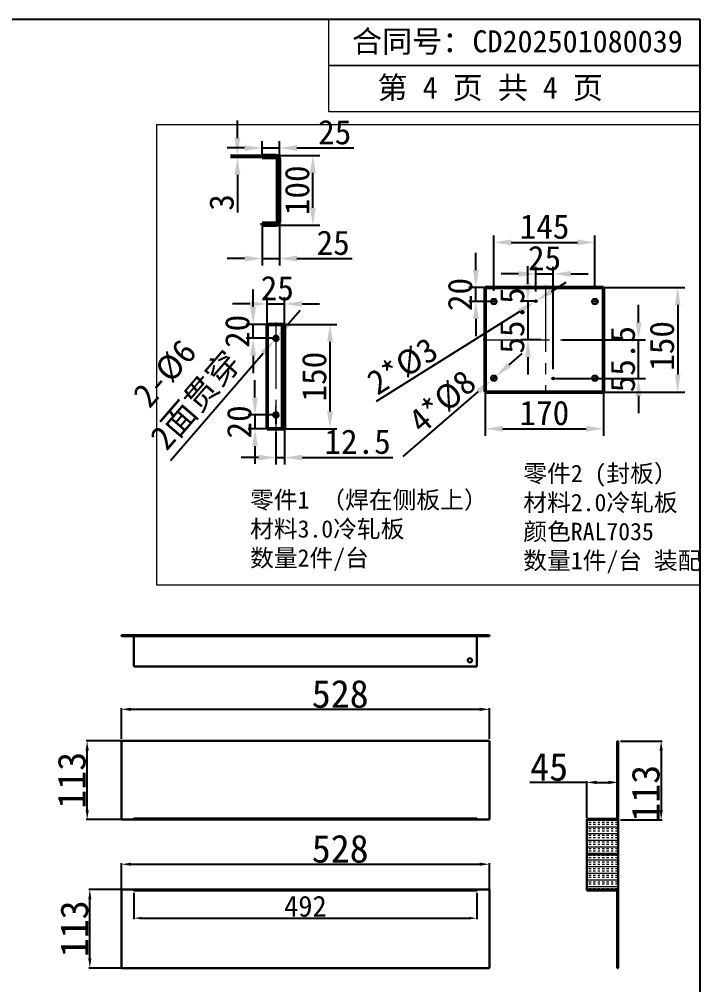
# Model space of a CAD drawing. Header units: millimetres. Extents: x 6893 to 19543, y -3475 to 6590.
# Drawn here: x 17171 to 18149, y -596 to 789 of the extents above; entities that cross this region are included whole.
import ezdxf

# ---------------------------------------------------------------- set-up
doc = ezdxf.new("R2010")
doc.units = ezdxf.units.MM
for name, pattern in [('ACAD_ISO04W100', [30, 24, -3, 0, -3]), ('AM_ISO08W050', [18, 12, -1.5, 3, -1.5]), ('AM_ISO08W050x2', [9, 6, -0.75, 1.5, -0.75]), ('Amconstr', [9999, 9999, 0]), ('CENTER2', [28.575, 19.05, -3.175, 3.175, -3.175]), ('SLD-实线', [0]), ('SLD-虚线', [1.905, 1.27, -0.635])]:
    doc.linetypes.add(name, pattern=pattern)
for name, color, linetype, lineweight in [('AM_0', 7, 'Continuous', 50), ('AM_5', 3, 'Continuous', 25), ('AM_7', 4, 'AM_ISO08W050', 25), ('中心线', 1, 'CENTER2', 15), ('尺寸线', 3, 'Continuous', 15), ('注释层', 3, 'Continuous', 0), ('电缆线', 3, 'Amconstr', 30), ('轮廓层', 7, 'Continuous', 30)]:
    doc.layers.add(name, color=color, linetype=linetype, lineweight=lineweight)
doc.layers.add('shixian', color=7, linetype='Continuous')
doc.layers.add('xuxian1', color=6, linetype='ACAD_ISO04W100')
doc.styles.get("Standard").update_dxf_attribs({"font": ''})
doc.styles.get('Standard').set_extended_font_data('SimSun')
doc.dimstyles.new('30#', dxfattribs={"dimtxt": 30, "dimasz": 11, "dimexe": 1.5, "dimexo": 3, "dimgap": 2, "dimtad": 1, "dimzin": 12, "dimdsep": 46, "dimtxsty": 'Standard', "dimcen": 20, "dimclrd": 3, "dimclre": 3, "dimclrt": 7, "dimadec": 0, "dimazin": 3, "dimtfac": 1, "dimtmove": 0, "dimatfit": 3, "dimfxl": 1, "dimarcsym": 0})
doc.dimstyles.new('40#', dxfattribs={"dimtxt": 40, "dimasz": 14, "dimexe": 1.5, "dimexo": 3, "dimgap": 2, "dimtad": 1, "dimzin": 12, "dimdsep": 46, "dimtxsty": 'Standard', "dimcen": 20, "dimclrd": 3, "dimclre": 3, "dimclrt": 7, "dimadec": 0, "dimazin": 3, "dimtfac": 1, "dimtmove": 0, "dimatfit": 3, "dimfxl": 1, "dimarcsym": 0})
doc.dimstyles.new('AM_ISO$0', dxfattribs={"dimtxt": 3.5, "dimasz": 2.5, "dimexe": 1, "dimexo": 0.1, "dimgap": 0.5, "dimtad": 1, "dimdsep": 46, "dimtxsty": 'Standard', "dimcen": 0, "dimclrd": 256, "dimclre": 256, "dimclrt": 7, "dimadec": 0, "dimazin": 2, "dimtp": 0.1, "dimtm": 0.1, "dimtfac": 0.71, "dimtmove": 0, "dimatfit": 3, "dimfxl": 1, "dimlwd": -1, "dimlwe": -1, "dimarcsym": 1})
doc.dimstyles.new('AM_ISO$3', dxfattribs={"dimtxt": 3.5, "dimasz": 2.5, "dimexe": 1, "dimexo": 1, "dimgap": 0.5, "dimtad": 1, "dimtoh": 1, "dimdsep": 46, "dimtxsty": 'Standard', "dimcen": 0, "dimclrd": 256, "dimclre": 256, "dimadec": 0, "dimazin": 2, "dimtp": 0.1, "dimtm": 0.1, "dimtfac": 0.71, "dimtofl": 0, "dimtmove": 0, "dimatfit": 0, "dimfxl": 1, "dimlwd": -1, "dimlwe": -1, "dimarcsym": 0})
pattern_1 = [(180, (30602.759, -636.3505), (0, 9.525), []), (180, (30602.759, -633.1755), (0, 9.525), [3.175, -3.175]), (180, (30602.759, -630.0005), (0, 9.525), [3.175, -3.175])]

# ---------------------------------------------------------------- blocks, each defined once
blk = doc.blocks.new('图框1')
at = {"layer": 'xuxian1', "linetype": 'ByBlock'}
for p, q in [((49.58, 247.16), (333.58, 247.16)), ((49.58, 247.16), (333.58, 247.16)), ((49.58, 247.16), (333.58, 247.16)), ((49.58, 247.16), (333.58, 247.16)), ((333.58, 247.16), (333.58, 52.16))]:
    blk.add_line(p, q, dxfattribs=at)
blk = doc.blocks.new('*D291')
at = {"layer": 'Defpoints', "color": 0, "transparency": 16777216}
for p in [(17317.7, -201.1), (17317.7, -246.4), (17845.7, -246.4)]:
    blk.add_point(p, dxfattribs=at)
at = {"layer": '轮廓层', "color": 3, "lineweight": -2, "transparency": 16777216}
for p, q in [((17317.7, -243.4), (17317.7, -199.6)), ((17831.7, -201.1), (17331.7, -201.1)), ((17845.7, -243.4), (17845.7, -199.6))]:
    blk.add_line(p, q, dxfattribs=at)
at = {"layer": '轮廓层', "color": 3, "transparency": 16777216}
for points in [[(17331.7, -198.7), (17331.7, -203.4), (17317.7, -201.1)], [(17831.7, -203.4), (17831.7, -198.7), (17845.7, -201.1)]]:
    blk.add_solid(points, dxfattribs=at)
at = {"layer": '轮廓层', "color": 7, "transparency": 16777216, "insert": (17631.7, -179.1), "char_height": 40, "attachment_point": 5}
blk.add_mtext('528', dxfattribs=at)
blk = doc.blocks.new('*D292')
at = {"layer": 'Defpoints', "color": 0, "transparency": 16777216}
for p in [(18031, -246.6), (18031, -359.6), (18092.2, -359.6)]:
    blk.add_point(p, dxfattribs=at)
at = {"layer": '轮廓层', "color": 3, "lineweight": -2, "transparency": 16777216}
for p, q in [((18034, -246.6), (18093.7, -246.6)), ((18092.2, -260.6), (18092.2, -345.6)), ((18034, -359.6), (18093.7, -359.6))]:
    blk.add_line(p, q, dxfattribs=at)
at = {"layer": '轮廓层', "color": 3, "transparency": 16777216}
for points in [[(18094.6, -260.6), (18089.9, -260.6), (18092.2, -246.6)], [(18089.9, -345.6), (18094.6, -345.6), (18092.2, -359.6)]]:
    blk.add_solid(points, dxfattribs=at)
at = {"layer": '轮廓层', "color": 7, "transparency": 16777216, "insert": (18070.2, -321.6), "char_height": 40, "attachment_point": 5, "rotation": 90}
blk.add_mtext('113', dxfattribs=at)
blk = doc.blocks.new('*D293')
at = {"layer": 'Defpoints', "color": 0, "transparency": 16777216}
for p in [(18030.5, -305.9), (17985.5, -359.6), (18030.5, -359.6)]:
    blk.add_point(p, dxfattribs=at)
at = {"layer": '轮廓层', "color": 3, "lineweight": -2, "transparency": 16777216}
for p, q in [((17985.5, -356.6), (17985.5, -304.4)), ((18030.5, -356.6), (18030.5, -304.4)), ((17985.5, -305.9), (17903.6, -305.9)), ((17999.5, -305.9), (18016.5, -305.9))]:
    blk.add_line(p, q, dxfattribs=at)
at = {"layer": '轮廓层', "color": 3, "transparency": 16777216}
for points in [[(17999.5, -303.6), (17999.5, -308.3), (17985.5, -305.9)], [(18016.5, -308.3), (18016.5, -303.6), (18030.5, -305.9)]]:
    blk.add_solid(points, dxfattribs=at)
at = {"layer": '轮廓层', "color": 7, "transparency": 16777216, "insert": (17931.5, -283.9), "char_height": 40, "attachment_point": 5}
blk.add_mtext('45', dxfattribs=at)
blk = doc.blocks.new('*D294')
at = {"layer": 'Defpoints', "color": 0, "transparency": 16777216}
for p in [(17272.4, -459.6), (17326.7, -459.6), (17326.7, -572.6)]:
    blk.add_point(p, dxfattribs=at)
at = {"layer": '轮廓层', "color": 3, "lineweight": -2, "transparency": 16777216}
for p, q in [((17323.7, -459.6), (17270.9, -459.6)), ((17272.4, -558.6), (17272.4, -473.6)), ((17323.7, -572.6), (17270.9, -572.6))]:
    blk.add_line(p, q, dxfattribs=at)
at = {"layer": '轮廓层', "color": 3, "transparency": 16777216}
for points in [[(17274.7, -473.6), (17270.1, -473.6), (17272.4, -459.6)], [(17270.1, -558.6), (17274.7, -558.6), (17272.4, -572.6)]]:
    blk.add_solid(points, dxfattribs=at)
at = {"layer": '轮廓层', "color": 7, "transparency": 16777216, "insert": (17250.4, -516.1), "char_height": 40, "attachment_point": 5, "rotation": 90}
blk.add_mtext('113', dxfattribs=at)
blk = doc.blocks.new('*D295')
at = {"layer": 'Defpoints', "color": 0, "transparency": 16777216}
for p in [(17268.6, -246.4), (17326.7, -246.4), (17335.7, -359.4)]:
    blk.add_point(p, dxfattribs=at)
at = {"layer": '轮廓层', "color": 3, "lineweight": -2, "transparency": 16777216}
for p, q in [((17323.7, -246.4), (17267.1, -246.4)), ((17268.6, -345.4), (17268.6, -260.4)), ((17332.7, -359.4), (17267.1, -359.4))]:
    blk.add_line(p, q, dxfattribs=at)
at = {"layer": '轮廓层', "color": 3, "transparency": 16777216}
for points in [[(17270.9, -260.4), (17266.3, -260.4), (17268.6, -246.4)], [(17266.3, -345.4), (17270.9, -345.4), (17268.6, -359.4)]]:
    blk.add_solid(points, dxfattribs=at)
at = {"layer": '轮廓层', "color": 7, "transparency": 16777216, "insert": (17246.6, -302.9), "char_height": 40, "attachment_point": 5, "rotation": 90}
blk.add_mtext('113', dxfattribs=at)
blk = doc.blocks.new('*D297')
at = {"layer": 'Defpoints', "color": 0, "transparency": 16777216}
for p in [(17845.7, -423.4), (17317.7, -485.2), (17845.7, -485.2)]:
    blk.add_point(p, dxfattribs=at)
at = {"layer": '轮廓层', "color": 3, "lineweight": -2, "transparency": 16777216}
for p, q in [((17317.7, -482.2), (17317.7, -421.9)), ((17331.7, -423.4), (17831.7, -423.4)), ((17845.7, -482.2), (17845.7, -421.9))]:
    blk.add_line(p, q, dxfattribs=at)
at = {"layer": '轮廓层', "color": 3, "transparency": 16777216}
for points in [[(17331.7, -421.1), (17331.7, -425.7), (17317.7, -423.4)], [(17831.7, -425.7), (17831.7, -421.1), (17845.7, -423.4)]]:
    blk.add_solid(points, dxfattribs=at)
at = {"layer": '轮廓层', "color": 7, "transparency": 16777216, "insert": (17631.7, -401.4), "char_height": 40, "attachment_point": 5}
blk.add_mtext('528', dxfattribs=at)
blk = doc.blocks.new('*D298')
at = {"layer": 'Defpoints', "color": 0, "transparency": 16777216}
for p in [(17335.7, -461.6), (17827.7, -461.6), (17827.7, -500.9)]:
    blk.add_point(p, dxfattribs=at)
at = {"layer": '轮廓层', "color": 3, "lineweight": -2, "transparency": 16777216}
for p, q in [((17335.7, -464.6), (17335.7, -502.4)), ((17827.7, -464.6), (17827.7, -502.4)), ((17346.7, -500.9), (17816.7, -500.9))]:
    blk.add_line(p, q, dxfattribs=at)
at = {"layer": '轮廓层', "color": 3, "transparency": 16777216}
for points in [[(17346.7, -499), (17346.7, -502.7), (17335.7, -500.9)], [(17816.7, -502.7), (17816.7, -499), (17827.7, -500.9)]]:
    blk.add_solid(points, dxfattribs=at)
at = {"layer": '轮廓层', "color": 7, "transparency": 16777216, "insert": (17581.7, -483.9), "char_height": 30, "attachment_point": 5}
blk.add_mtext('492', dxfattribs=at)
blk = doc.blocks.new('*D333')
at = {"layer": 'AM_5', "transparency": 16777216}
for p, q in [((17874.1, 293.3), (17893, 309.7)), ((17855.1, 277), (17849.1, 271.8)), ((17722, 162), (17830.2, 255.4))]:
    blk.add_line(p, q, dxfattribs=at)
for points in [[(17871.3, 296.5), (17876.8, 290.2), (17855.1, 277)], [(17832.9, 252.3), (17827.4, 258.6), (17849.1, 271.8)]]:
    blk.add_solid(points, dxfattribs=at)
at = {"layer": 'Defpoints', "color": 0, "transparency": 16777216}
for p in [(17849.1, 271.8), (17855.1, 277)]:
    blk.add_point(p, dxfattribs=at)
at = {"layer": 'AM_5', "color": 7, "transparency": 16777216, "insert": (17778.4, 240.4), "char_height": 35, "attachment_point": 5, "rotation": 40.8289}
blk.add_mtext('4*%%C8', dxfattribs=at)
blk = doc.blocks.new('*D334')
at = {"layer": 'AM_5', "transparency": 16777216}
for p, q in [((17557.7, 352.7), (17574, 371.7)), ((17541.4, 333.8), (17537.5, 329.2)), ((17388.1, 156), (17521.2, 310.3))]:
    blk.add_line(p, q, dxfattribs=at)
for points in [[(17554.6, 355.4), (17560.9, 350), (17541.4, 333.8)], [(17524.3, 307.6), (17518, 313), (17537.5, 329.2)]]:
    blk.add_solid(points, dxfattribs=at)
at = {"layer": 'Defpoints', "color": 0, "transparency": 16777216}
for p in [(17541.4, 333.8), (17537.5, 329.2)]:
    blk.add_point(p, dxfattribs=at)
at = {"layer": 'AM_5', "color": 7, "transparency": 16777216, "insert": (17403.2, 261), "char_height": 35, "attachment_point": 5, "rotation": 49.2435}
blk.add_mtext('2-%%c6\\P2面贯穿', dxfattribs=at)
blk = doc.blocks.new('*D335')
at = {"layer": 'AM_5', "transparency": 16777216}
for p, q in [((17539.4, 197.7), (17539.4, 150.4)), ((17551.9, 200.5), (17551.9, 150.4)), ((17514.4, 160.4), (17489.4, 160.4)), ((17539.4, 160.4), (17551.9, 160.4)), ((17576.9, 160.4), (17707.2, 160.4))]:
    blk.add_line(p, q, dxfattribs=at)
for points in [[(17514.4, 156.2), (17514.4, 164.5), (17539.4, 160.4)], [(17576.9, 164.5), (17576.9, 156.2), (17551.9, 160.4)]]:
    blk.add_solid(points, dxfattribs=at)
at = {"layer": 'Defpoints', "color": 0, "transparency": 16777216}
for p in [(17539.4, 198.7), (17551.9, 201.5), (17551.9, 160.4)]:
    blk.add_point(p, dxfattribs=at)
at = {"layer": 'AM_5', "color": 7, "transparency": 16777216, "insert": (17656.6, 182.9), "char_height": 35, "attachment_point": 5}
blk.add_mtext('12.5', dxfattribs=at)
blk = doc.blocks.new('*D336')
at = {"layer": 'AM_5', "transparency": 16777216}
for p, q in [((17912.4, 398.5), (17912.4, 434)), ((17937.4, 287), (17937.4, 434)), ((17887.4, 424), (17862.4, 424)), ((17912.4, 424), (17937.4, 424)), ((17962.4, 424), (17987.4, 424))]:
    blk.add_line(p, q, dxfattribs=at)
for points in [[(17887.4, 419.8), (17887.4, 428.1), (17912.4, 424)], [(17962.4, 428.1), (17962.4, 419.8), (17937.4, 424)]]:
    blk.add_solid(points, dxfattribs=at)
at = {"layer": 'Defpoints', "color": 0, "transparency": 16777216}
for p in [(17937.4, 424), (17912.4, 397.5), (17937.4, 286)]:
    blk.add_point(p, dxfattribs=at)
at = {"layer": 'AM_5', "color": 7, "transparency": 16777216, "insert": (17924.9, 446.5), "char_height": 35, "attachment_point": 5}
blk.add_mtext('25', dxfattribs=at)
blk = doc.blocks.new('*D337')
at = {"layer": 'AM_5', "transparency": 16777216}
for p, q in [((17509.4, 246.5), (17509.4, 271.5)), ((17534.3, 221.5), (17499.4, 221.5)), ((17509.4, 221.5), (17509.4, 201.5)), ((17534.3, 201.5), (17499.4, 201.5)), ((17509.4, 176.5), (17509.4, 151.5))]:
    blk.add_line(p, q, dxfattribs=at)
for points in [[(17505.2, 246.5), (17513.6, 246.5), (17509.4, 221.5)], [(17513.6, 176.5), (17505.2, 176.5), (17509.4, 201.5)]]:
    blk.add_solid(points, dxfattribs=at)
at = {"layer": 'Defpoints', "color": 0, "transparency": 16777216}
for p in [(17535.3, 221.5), (17509.4, 201.5), (17535.3, 201.5)]:
    blk.add_point(p, dxfattribs=at)
at = {"layer": 'AM_5', "color": 7, "transparency": 16777216, "insert": (17486.9, 211.5), "char_height": 35, "attachment_point": 5, "rotation": 90}
blk.add_mtext('20', dxfattribs=at)
blk = doc.blocks.new('*D338')
at = {"layer": 'AM_5', "transparency": 16777216}
for p, q in [((18010.6, 404.4), (18126, 404.4)), ((18116, 379.4), (18116, 279.4)), ((18010.6, 254.4), (18126, 254.4))]:
    blk.add_line(p, q, dxfattribs=at)
for points in [[(18120.1, 379.4), (18111.8, 379.4), (18116, 404.4)], [(18111.8, 279.4), (18120.1, 279.4), (18116, 254.4)]]:
    blk.add_solid(points, dxfattribs=at)
at = {"layer": 'Defpoints', "color": 0, "transparency": 16777216}
for p in [(18009.6, 404.4), (18009.6, 254.4), (18116, 254.4)]:
    blk.add_point(p, dxfattribs=at)
at = {"layer": 'AM_5', "color": 7, "transparency": 16777216, "insert": (18093.5, 320.6), "char_height": 35, "attachment_point": 5, "rotation": 90}
blk.add_mtext('150', dxfattribs=at)
blk = doc.blocks.new('*D339')
at = {"layer": 'AM_5', "transparency": 16777216}
for p, q in [((17552.9, 351.5), (17627, 351.5)), ((17617, 326.5), (17617, 226.5)), ((17552.9, 201.5), (17627, 201.5))]:
    blk.add_line(p, q, dxfattribs=at)
for points in [[(17621.2, 326.5), (17612.8, 326.5), (17617, 351.5)], [(17612.8, 226.5), (17621.2, 226.5), (17617, 201.5)]]:
    blk.add_solid(points, dxfattribs=at)
at = {"layer": 'Defpoints', "color": 0, "transparency": 16777216}
for p in [(17551.9, 351.5), (17551.9, 201.5), (17617, 201.5)]:
    blk.add_point(p, dxfattribs=at)
at = {"layer": 'AM_5', "color": 7, "transparency": 16777216, "insert": (17594.5, 276.5), "char_height": 35, "attachment_point": 5, "rotation": 90}
blk.add_mtext('150', dxfattribs=at)
blk = doc.blocks.new('*D340')
at = {"layer": 'AM_5', "transparency": 16777216}
for p, q in [((17526.9, 352.5), (17526.9, 390.8)), ((17551.9, 352.5), (17551.9, 390.8)), ((17501.9, 380.8), (17476.9, 380.8)), ((17526.9, 380.8), (17551.9, 380.8)), ((17576.9, 380.8), (17601.9, 380.8))]:
    blk.add_line(p, q, dxfattribs=at)
for points in [[(17501.9, 376.7), (17501.9, 385), (17526.9, 380.8)], [(17576.9, 385), (17576.9, 376.7), (17551.9, 380.8)]]:
    blk.add_solid(points, dxfattribs=at)
at = {"layer": 'Defpoints', "color": 0, "transparency": 16777216}
for p in [(17551.9, 380.8), (17526.9, 351.5), (17551.9, 351.5)]:
    blk.add_point(p, dxfattribs=at)
at = {"layer": 'AM_5', "color": 7, "transparency": 16777216, "insert": (17541.4, 403.3), "char_height": 35, "attachment_point": 5}
blk.add_mtext('25', dxfattribs=at)
blk = doc.blocks.new('*D341')
at = {"layer": 'AM_5', "transparency": 16777216}
for p, q in [((17852.1, 399.5), (17852.1, 479.2)), ((17997.1, 405.4), (17997.1, 479.2)), ((17877.1, 469.2), (17972.1, 469.2))]:
    blk.add_line(p, q, dxfattribs=at)
for points in [[(17877.1, 473.4), (17877.1, 465.1), (17852.1, 469.2)], [(17972.1, 465.1), (17972.1, 473.4), (17997.1, 469.2)]]:
    blk.add_solid(points, dxfattribs=at)
at = {"layer": 'Defpoints', "color": 0, "transparency": 16777216}
for p in [(17997.1, 469.2), (17997.1, 404.4), (17852.1, 398.5)]:
    blk.add_point(p, dxfattribs=at)
at = {"layer": 'AM_5', "color": 7, "transparency": 16777216, "insert": (17924.9, 491.7), "char_height": 35, "attachment_point": 5}
blk.add_mtext('145', dxfattribs=at)
blk = doc.blocks.new('*D342')
at = {"layer": 'AM_5', "transparency": 16777216}
for p, q in [((17826.3, 429.4), (17826.3, 454.4)), ((17838.6, 404.4), (17816.3, 404.4)), ((17826.3, 384.4), (17826.3, 404.4)), ((17851.1, 384.4), (17816.3, 384.4)), ((17826.3, 359.4), (17826.3, 334.4))]:
    blk.add_line(p, q, dxfattribs=at)
for points in [[(17822.1, 429.4), (17830.5, 429.4), (17826.3, 404.4)], [(17830.5, 359.4), (17822.1, 359.4), (17826.3, 384.4)]]:
    blk.add_solid(points, dxfattribs=at)
at = {"layer": 'Defpoints', "color": 0, "transparency": 16777216}
for p in [(17826.3, 404.4), (17839.6, 404.4), (17852.1, 384.4)]:
    blk.add_point(p, dxfattribs=at)
at = {"layer": 'AM_5', "color": 7, "transparency": 16777216, "insert": (17803.8, 394.4), "char_height": 35, "attachment_point": 5, "rotation": 90}
blk.add_mtext('20', dxfattribs=at)
blk = doc.blocks.new('*D343')
at = {"layer": 'AM_5', "transparency": 16777216}
for p, q in [((17506.7, 376.5), (17506.7, 401.5)), ((17525.9, 351.5), (17496.7, 351.5)), ((17506.7, 331.5), (17506.7, 351.5)), ((17535.4, 331.5), (17496.7, 331.5)), ((17506.7, 306.5), (17506.7, 281.5))]:
    blk.add_line(p, q, dxfattribs=at)
for points in [[(17502.5, 376.5), (17510.9, 376.5), (17506.7, 351.5)], [(17510.9, 306.5), (17502.5, 306.5), (17506.7, 331.5)]]:
    blk.add_solid(points, dxfattribs=at)
at = {"layer": 'Defpoints', "color": 0, "transparency": 16777216}
for p in [(17506.7, 351.5), (17526.9, 351.5), (17536.4, 331.5)]:
    blk.add_point(p, dxfattribs=at)
at = {"layer": 'AM_5', "color": 7, "transparency": 16777216, "insert": (17484.2, 341.5), "char_height": 35, "attachment_point": 5, "rotation": 90}
blk.add_mtext('20', dxfattribs=at)
blk = doc.blocks.new('*D344')
at = {"layer": 'AM_5', "transparency": 16777216}
for p, q in [((17839.6, 253.4), (17839.6, 191.7)), ((18009.6, 253.4), (18009.6, 191.7)), ((17864.6, 201.7), (17984.6, 201.7))]:
    blk.add_line(p, q, dxfattribs=at)
for points in [[(17864.6, 205.8), (17864.6, 197.5), (17839.6, 201.7)], [(17984.6, 197.5), (17984.6, 205.8), (18009.6, 201.7)]]:
    blk.add_solid(points, dxfattribs=at)
at = {"layer": 'Defpoints', "color": 0, "transparency": 16777216}
for p in [(17839.6, 254.4), (18009.6, 254.4), (18009.6, 201.7)]:
    blk.add_point(p, dxfattribs=at)
at = {"layer": 'AM_5', "color": 7, "transparency": 16777216, "insert": (17924.6, 224.2), "char_height": 35, "attachment_point": 5}
blk.add_mtext('170', dxfattribs=at)
blk = doc.blocks.new('*D345')
at = {"layer": 'AM_5', "transparency": 16777216}
for p, q in [((17484.1, 619), (17484.1, 644)), ((17518.5, 594), (17474.1, 594)), ((17518.5, 591), (17474.1, 591)), ((17484.1, 594), (17484.1, 591)), ((17484.1, 566), (17484.1, 512))]:
    blk.add_line(p, q, dxfattribs=at)
for points in [[(17479.9, 619), (17488.3, 619), (17484.1, 594)], [(17488.3, 566), (17479.9, 566), (17484.1, 591)]]:
    blk.add_solid(points, dxfattribs=at)
at = {"layer": 'Defpoints', "color": 0, "transparency": 16777216}
for p in [(17484.1, 591), (17519.5, 594), (17519.5, 591)]:
    blk.add_point(p, dxfattribs=at)
at = {"layer": 'AM_5', "color": 7, "transparency": 16777216, "insert": (17461.6, 526.5), "char_height": 35, "attachment_point": 5, "rotation": 90}
blk.add_mtext('3', dxfattribs=at)
blk = doc.blocks.new('*D346')
at = {"layer": 'AM_5', "transparency": 16777216}
for p, q in [((17519.5, 595), (17519.5, 614.7)), ((17544.5, 590), (17544.5, 614.7)), ((17494.5, 604.7), (17469.5, 604.7)), ((17519.5, 604.7), (17544.5, 604.7)), ((17569.5, 604.7), (17651, 604.7))]:
    blk.add_line(p, q, dxfattribs=at)
for points in [[(17494.5, 600.5), (17494.5, 608.8), (17519.5, 604.7)], [(17569.5, 608.8), (17569.5, 600.5), (17544.5, 604.7)]]:
    blk.add_solid(points, dxfattribs=at)
at = {"layer": 'Defpoints', "color": 0, "transparency": 16777216}
for p in [(17544.5, 604.7), (17519.5, 594), (17544.5, 589)]:
    blk.add_point(p, dxfattribs=at)
at = {"layer": 'AM_5', "color": 7, "transparency": 16777216, "insert": (17623.8, 627.2), "char_height": 35, "attachment_point": 5}
blk.add_mtext('25', dxfattribs=at)
blk = doc.blocks.new('*D347')
at = {"layer": 'AM_5', "transparency": 16777216}
for p, q in [((17540.5, 594), (17602.5, 594)), ((17592.5, 519), (17592.5, 569)), ((17540.5, 494), (17602.5, 494))]:
    blk.add_line(p, q, dxfattribs=at)
for points in [[(17596.6, 569), (17588.3, 569), (17592.5, 594)], [(17588.3, 519), (17596.6, 519), (17592.5, 494)]]:
    blk.add_solid(points, dxfattribs=at)
at = {"layer": 'Defpoints', "color": 0, "transparency": 16777216}
for p in [(17539.5, 594), (17592.5, 594), (17539.5, 494)]:
    blk.add_point(p, dxfattribs=at)
at = {"layer": 'AM_5', "color": 7, "transparency": 16777216, "insert": (17570, 544), "char_height": 35, "attachment_point": 5, "rotation": 90}
blk.add_mtext('100', dxfattribs=at)
blk = doc.blocks.new('*D348')
at = {"layer": 'AM_5', "transparency": 16777216}
for p, q in [((17519.5, 493), (17519.5, 436)), ((17544.5, 498), (17544.5, 436)), ((17494.5, 446), (17469.5, 446)), ((17519.5, 446), (17544.5, 446)), ((17569.5, 446), (17648.8, 446))]:
    blk.add_line(p, q, dxfattribs=at)
for points in [[(17494.5, 441.8), (17494.5, 450.2), (17519.5, 446)], [(17569.5, 450.2), (17569.5, 441.8), (17544.5, 446)]]:
    blk.add_solid(points, dxfattribs=at)
at = {"layer": 'Defpoints', "color": 0, "transparency": 16777216}
for p in [(17544.5, 499), (17519.5, 494), (17544.5, 446)]:
    blk.add_point(p, dxfattribs=at)
at = {"layer": 'AM_5', "color": 7, "transparency": 16777216, "insert": (17621.6, 468.5), "char_height": 35, "attachment_point": 5}
blk.add_mtext('25', dxfattribs=at)
blk = doc.blocks.new('*D349')
at = {"layer": 'AM_5', "transparency": 16777216}
for p, q in [((17934.8, 398.9), (17956, 412.2)), ((17913.6, 385.6), (17911.1, 384)), ((17683.6, 241.2), (17889.9, 370.7))]:
    blk.add_line(p, q, dxfattribs=at)
for points in [[(17932.6, 402.4), (17937, 395.4), (17913.6, 385.6)], [(17892.1, 367.2), (17887.7, 374.3), (17911.1, 384)]]:
    blk.add_solid(points, dxfattribs=at)
at = {"layer": 'Defpoints', "color": 0, "transparency": 16777216}
for p in [(17911.1, 384), (17913.6, 385.6)]:
    blk.add_point(p, dxfattribs=at)
at = {"layer": 'AM_5', "color": 7, "transparency": 16777216, "insert": (17721.2, 291.3), "char_height": 35, "attachment_point": 5, "rotation": 32.1257}
blk.add_mtext('2*%%C3', dxfattribs=at)
blk = doc.blocks.new('*D350')
at = {"layer": 'AM_5', "transparency": 16777216}
for p, q in [((18059.8, 354.4), (18059.8, 379.4)), ((17950.4, 329.4), (18069.8, 329.4)), ((18059.8, 273.9), (18059.8, 329.4)), ((17940.5, 273.9), (18069.8, 273.9)), ((18059.8, 248.9), (18059.8, 223.9))]:
    blk.add_line(p, q, dxfattribs=at)
for points in [[(18055.6, 354.4), (18063.9, 354.4), (18059.8, 329.4)], [(18063.9, 248.9), (18055.6, 248.9), (18059.8, 273.9)]]:
    blk.add_solid(points, dxfattribs=at)
at = {"layer": 'Defpoints', "color": 0, "transparency": 16777216}
for p in [(17949.4, 329.4), (18059.8, 329.4), (17939.5, 273.9)]:
    blk.add_point(p, dxfattribs=at)
at = {"layer": 'AM_5', "color": 7, "transparency": 16777216, "insert": (18037.3, 301.6), "char_height": 35, "attachment_point": 5, "rotation": 90}
blk.add_mtext('55.5', dxfattribs=at)
blk = doc.blocks.new('*D351')
at = {"layer": 'AM_5', "transparency": 16777216}
for p, q in [((17901, 409.9), (17901, 434.9)), ((17911.4, 384.9), (17891, 384.9)), ((17901, 384.9), (17901, 329.4)), ((17919.7, 329.4), (17891, 329.4)), ((17901, 304.4), (17901, 279.4))]:
    blk.add_line(p, q, dxfattribs=at)
for points in [[(17896.9, 409.9), (17905.2, 409.9), (17901, 384.9)], [(17905.2, 304.4), (17896.9, 304.4), (17901, 329.4)]]:
    blk.add_solid(points, dxfattribs=at)
at = {"layer": 'Defpoints', "color": 0, "transparency": 16777216}
for p in [(17912.4, 384.9), (17901, 329.4), (17920.7, 329.4)]:
    blk.add_point(p, dxfattribs=at)
at = {"layer": 'AM_5', "color": 7, "transparency": 16777216, "insert": (17878.5, 357.1), "char_height": 35, "attachment_point": 5, "rotation": 90}
blk.add_mtext('55.5', dxfattribs=at)

msp = doc.modelspace()

# ---------------------------------------------------------------- hatches: boundary and pattern name
at = {"layer": '尺寸线'}
h = msp.add_hatch(dxfattribs=at)
h.set_pattern_fill('INSUL', color=3, style=0)
h.set_pattern_definition(pattern_1)
h.paths.add_polyline_path([(17985.4621, -359.61), (18028.4621, -359.61, 0.063254224), (18028.9621, -359.5465), (18028.9621, -359.61), (18030.4621, -359.61), (18030.4621, -409.61), (17985.4621, -409.61)])
h = msp.add_hatch(dxfattribs=at)
h.set_pattern_fill('INSUL', color=2, style=0)
h.set_pattern_definition(pattern_1)
h.paths.add_polyline_path([(17985.4621, -409.61), (18030.4621, -409.61), (18030.4621, -459.61), (18028.9621, -459.61), (18028.9621, -459.6735, 0.063254224), (18028.4621, -459.61), (17985.4621, -459.61)])

# ---------------------------------------------------------------- linework, layer by layer
at = {"color": 7, "linetype": 'SLD-实线', "lineweight": 30}
for p, q in [((17317.7434, -94.5646), (17317.7434, -96.0646)), ((17317.7434, -94.5646), (17335.7434, -94.5646)), ((17317.7434, -96.0646), (17335.7434, -96.0646)), ((17335.7434, -94.0646), (17335.7434, -94.5646)), ((17335.7434, -94.5646), (17335.7434, -96.0646)), ((17335.7434, -94.5646), (17827.7434, -94.5646)), ((17335.7434, -96.0646), (17827.7434, -96.0646)), ((17335.7434, -96.0646), (17335.7434, -139.5646)), ((17335.7434, -96.5646), (17335.7434, -109.5646)), ((17827.7434, -94.5646), (17827.7434, -94.0646)), ((17827.7434, -94.5646), (17827.7434, -96.0646)), ((17827.7434, -94.5646), (17845.7434, -94.5646)), ((17827.7434, -96.0646), (17845.7434, -96.0646)), ((17827.7434, -96.0646), (17827.7434, -139.5646)), ((17827.7434, -109.5646), (17827.7434, -96.5646)), ((17845.7434, -94.5646), (17845.7434, -96.0646)), ((17335.7434, -139.5646), (17827.7434, -139.5646)), ((17317.7434, -359.4217), (17317.7434, -246.4217)), ((17317.7434, -246.4217), (17335.7434, -246.4217)), ((17335.7434, -246.4217), (17827.7434, -246.4217)), ((17827.7434, -246.4217), (17845.7434, -246.4217)), ((17845.7434, -246.4217), (17845.7434, -359.4217)), ((18028.9621, -359.61), (18028.9621, -246.61)), ((18028.9621, -246.61), (18030.4621, -246.61)), ((18030.4621, -359.61), (18030.4621, -246.61)), ((17335.7434, -359.4217), (17317.7434, -359.4217)), ((17335.7434, -357.4217), (17335.7434, -357.9217)), ((17335.7434, -359.4217), (17335.7434, -357.9217)), ((17827.7434, -357.9217), (17335.7434, -357.9217)), ((17827.7434, -359.4217), (17335.7434, -359.4217)), ((17827.7434, -357.9217), (17827.7434, -357.4217)), ((17827.7434, -359.4217), (17827.7434, -357.9217)), ((17845.7434, -359.4217), (17827.7434, -359.4217)), ((17985.4621, -358.11), (18028.4621, -358.11)), ((17985.4621, -359.61), (17985.4621, -358.11)), ((17985.4621, -359.61), (18028.4621, -359.61)), ((18028.9621, -359.61), (18030.4621, -359.61)), ((17335.7434, -459.61), (17317.7434, -459.61)), ((17317.7434, -459.61), (17317.7434, -572.61)), ((17827.7434, -459.61), (17335.7434, -459.61)), ((17335.7434, -459.61), (17335.7434, -461.11)), ((17827.7434, -461.11), (17335.7434, -461.11)), ((17335.7434, -461.61), (17335.7434, -461.11)), ((17827.7434, -459.61), (17827.7434, -461.11)), ((17845.7434, -459.61), (17827.7434, -459.61)), ((17827.7434, -461.11), (17827.7434, -461.61)), ((17845.7434, -572.61), (17845.7434, -459.61)), ((17985.4621, -459.61), (18028.4621, -459.61)), ((17985.4621, -459.61), (17985.4621, -461.11)), ((17985.4621, -459.61), (18028.4621, -459.61)), ((17985.4621, -461.11), (18028.4621, -461.11)), ((18028.9621, -459.61), (18028.9621, -572.61)), ((18028.9621, -459.61), (18030.4621, -459.61)), ((18030.4621, -459.61), (18030.4621, -572.61)), ((17317.7434, -572.61), (17335.7434, -572.61)), ((17335.7434, -572.61), (17827.7434, -572.61)), ((17827.7434, -572.61), (17845.7434, -572.61)), ((18028.9621, -572.61), (18030.4621, -572.61))]:
    msp.add_line(p, q, dxfattribs=at)
for centre, radius in [((17852.1164, 384.3689), 4), ((17997.1174, 384.371), 4), ((17912.3517, 384.821), 1.5), ((17852.1164, 274.3689), 4), ((17997.1174, 274.371), 4), ((17937.3517, 273.871), 1.5)]:
    msp.add_circle(centre, radius)
msp.add_circle((17817.7434, -130.65), 3, dxfattribs=at)
for centre, radius, start, end in [((18028.4621, -357.61), 0.5, 270, 0), ((18028.4621, -357.61), 2, 270, 284.4775122), ((18028.4621, -461.61), 2, 75.5224878, 90), ((18028.4621, -461.61), 0.5, 0, 90)]:
    msp.add_arc(centre, radius, start, end, dxfattribs=at)
at = {"color": 7, "linetype": 'SLD-虚线', "lineweight": 0}
for centre, start, end in [((18028.4621, -357.61), 284.4775122, 0), ((18028.4621, -461.61), 0, 75.5224878)]:
    msp.add_arc(centre, 2, start, end, dxfattribs=at)
at = {"layer": 'AM_0'}
for p, q in [((17519.4572, 591.0055), (17519.4572, 594.0055)), ((17519.4572, 594.0055), (17539.4572, 594.0055)), ((17519.4572, 591.0055), (17540.4572, 591.0055)), ((17541.4572, 590.0055), (17541.4572, 498.0055)), ((17544.4572, 589.0055), (17544.4572, 499.0055)), ((17519.4572, 494.0055), (17519.4572, 497.0055)), ((17540.4572, 497.0055), (17519.4572, 497.0055)), ((17539.4572, 494.0055), (17519.4572, 494.0055)), ((17839.6174, 254.371), (17839.6174, 404.371)), ((17839.6174, 404.371), (18009.6174, 404.371)), ((18009.6174, 404.371), (18009.6174, 254.371)), ((17526.9367, 201.5094), (17526.9367, 351.5094)), ((17526.9367, 351.5094), (17551.9367, 351.5094)), ((17548.9367, 351.5094), (17548.9367, 201.5094)), ((17551.9367, 351.5094), (17551.9367, 201.5094)), ((18009.6174, 254.371), (17839.6174, 254.371)), ((17551.9367, 201.5094), (17526.9367, 201.5094))]:
    msp.add_line(p, q, dxfattribs=at)
for centre in [(17539.4367, 331.5094), (17539.4367, 221.5094)]:
    msp.add_circle(centre, 3, dxfattribs=at)
for centre, radius, start, end in [((17539.4572, 589.0055), 5, 0, 90), ((17540.4572, 590.0055), 1, 0, 90), ((17539.4572, 499.0055), 5, 270, 0), ((17540.4572, 498.0055), 1, 270, 0)]:
    msp.add_arc(centre, radius, start, end, dxfattribs=at)
at = {"layer": 'AM_5'}
msp.add_line((17551.8882, 344.4922), (17551.8882, 344.4922), dxfattribs=at)
at = {"layer": 'AM_7', "linetype": 'AM_ISO08W050x2'}
msp.add_line((17539.4367, 221.5094), (17539.4367, 208.8884), dxfattribs=at)
at = {"layer": 'xuxian1', "linetype": 'ByBlock'}
for p, q in [((14781.221, 789.4215), (18147.7282, 789.4215)), ((18147.7282, 789.4215), (18147.7282, -1522.0887))]:
    msp.add_line(p, q, dxfattribs=at)
at = {"layer": '中心线', "lineweight": 13, "ltscale": 5}
for p, q in [((17926.1017, 407.165), (17926.1017, 252.8461)), ((17852.1164, 388.8794), (17852.1164, 379.6775)), ((17997.1173, 388.8814), (17997.1173, 379.6795)), ((17857.0587, 384.3689), (17848.1164, 384.3689)), ((17914.5032, 385.321), (17910.3868, 384.821)), ((17912.3517, 386.7774), (17912.3517, 382.9608)), ((18002.0597, 384.371), (17993.1173, 384.371)), ((17539.4367, 354.3034), (17539.4367, 198.7154)), ((17535.8175, 331.5094), (17543.6552, 331.5094)), ((17836.8234, 329.371), (18012.4114, 329.371)), ((17852.1164, 278.8794), (17852.1164, 269.6775)), ((17997.1174, 278.8814), (17997.1174, 269.6795)), ((17857.0587, 274.3689), (17848.1164, 274.3689)), ((17939.5032, 273.871), (17935.3868, 273.871)), ((17937.3517, 275.8274), (17937.3517, 272.0108)), ((18002.0597, 274.371), (17993.1174, 274.371)), ((17539.4367, 221.5094), (17539.4367, 234.1304)), ((17543.8022, 221.5094), (17535.3089, 221.5094))]:
    msp.add_line(p, q, dxfattribs=at)
at = {"layer": '尺寸线'}
msp.add_lwpolyline([(17368.6832, 638.4728), (18147.7282, 638.4728), (18147.7282, -22.9148), (17368.6832, -22.9148)], close=True, dxfattribs=at)
at = {"layer": '注释层'}
for p, q in [((17615.5655, 656.3808), (17615.5655, 789.4215)), ((18147.7282, 656.3808), (17615.5655, 656.3808))]:
    msp.add_line(p, q, dxfattribs=at)
msp.add_lwpolyline([(18147.7282, 722.9012), (17615.5655, 722.9012)], close=True, dxfattribs=at)
at = {"layer": '轮廓层'}
for p, q in [((17985.4621, -359.61), (17985.4621, -459.61)), ((18030.4621, -359.61), (18030.4621, -459.61)), ((17985.4621, -409.61), (18030.4621, -409.61))]:
    msp.add_line(p, q, dxfattribs=at)

# ---------------------------------------------------------------- block references
at = {"layer": 'shixian', "xscale": 12.15987634027827, "yscale": 12.1598763402764, "zscale": 12.15987634027384}
msp.add_blockref('图框1', (14091.4012, -2215.9873), dxfattribs=at)

# ---------------------------------------------------------------- texts
at = {"layer": '注释层', "color": 0, "char_height": 31.656443, "width": 667.206814, "attachment_point": 1}
for s, insert in [('\\fSimSun|b0|i0|c134|p2;\\T1.001;合同号：CD202501080039', (17648.5512, 773.5929)), ('第 4 页 共 4 页', (17685.2194, 707.0725))]:
    msp.add_mtext(s, dxfattribs=dict(at, insert=insert))
at = {"layer": '电缆线', "char_height": 25, "attachment_point": 1}
for s, insert, width in [('零件\\fSimSun|b0|i0|c0|p2;2\\fSimSun|b0|i0|c134|p2; (封板）\\P材料2.0冷轧板\\P颜色RAL7035\\P数量1件/台 装配', (17894.3901, 150.0365), 299.520189), ('零件\\fSimSun|b0|i0|c0|p2;1\\fSimSun|b0|i0|c134|p2; （焊在侧板上）\\P材料3.0冷轧板\\P数量2件/台', (17502.3157, 112.1542), 339.120311)]:
    msp.add_mtext(s, dxfattribs=dict(at, insert=insert, width=width))

# ---------------------------------------------------------------- dimensions: what is measured, and where the dimension line sits
at = {"layer": 'AM_5'}
for base, p1, p2, picture, middle in [((17484.1067, 591.0055), (17519.4572, 594.0055), (17519.4572, 591.0055), '*D345', (17461.6067, 526.5222)), ((17592.4572, 594.0055), (17539.4572, 494.0055), (17539.4572, 594.0055), '*D347', (17569.9572, 544.0055))]:
    dim = msp.add_linear_dim(base=base, p1=p1, p2=p2, angle=90, dimstyle='AM_ISO$0', override={"dimscale": 10, "dimdec": 0}, dxfattribs=at)
    dim.commit()
    dim.dimension.update_dxf_attribs({"geometry": picture, "text_midpoint": middle})
for base, p1, p2, override, picture, middle in [((17544.4572, 604.6613), (17519.4572, 594.0055), (17544.4572, 589.0055), {"dimscale": 10, "dimdec": 0}, '*D346', (17623.7697, 604.6613)), ((17937.3517, 423.9661), (17912.3517, 397.547), (17937.3517, 286.047), {"dimscale": 10, "dimdec": 0}, '*D336', (17924.8517, 423.9661)), ((17551.9367, 380.8234), (17526.9367, 351.5094), (17551.9367, 351.5094), {"dimscale": 10, "dimdec": 0}, '*D340', (17541.4367, 380.8234)), ((18009.6174, 201.6593), (17839.6174, 254.371), (18009.6174, 254.371), {"dimscale": 10, "dimdec": 0}, '*D344', (17924.6174, 201.6593)), ((17551.9367, 160.3716), (17539.4367, 198.7154), (17551.9367, 201.5094), {"dimscale": 10, "dimdec": 1}, '*D335', (17656.5931, 160.3716))]:
    dim = msp.add_linear_dim(base=base, p1=p1, p2=p2, dimstyle='AM_ISO$0', override=override, dxfattribs=at)
    dim.commit()
    dim.dimension.update_dxf_attribs({"geometry": picture, "text_midpoint": middle, "dimtype": 160})
dim = msp.add_linear_dim(base=(17997.1174, 469.2419), p1=(17852.1164, 398.5449), p2=(17997.1174, 404.371), text='145', dimstyle='AM_ISO$0', override={"dimscale": 10, "dimdec": 0}, dxfattribs=at)
dim.commit()
dim.dimension.update_dxf_attribs({"geometry": '*D341', "text_midpoint": (17924.8517, 469.2419), "dimtype": 160})
dim = msp.add_linear_dim(base=(17544.4572, 446.0055), p1=(17519.4572, 494.0055), p2=(17544.4572, 499.0055), dimstyle='AM_ISO$0', override={"dimscale": 10, "dimdec": 0}, dxfattribs=at)
dim.commit()
dim.dimension.update_dxf_attribs({"geometry": '*D348', "text_midpoint": (17621.65, 468.5055)})
for base, p1, p2, override, picture, middle in [((17826.3058, 404.371), (17852.1164, 384.3689), (17839.6174, 404.371), {"dimscale": 10, "dimdec": 0}, '*D342', (17826.3058, 394.37)), ((17901.0367, 329.371), (17912.3517, 384.8691), (17920.7194, 329.371), {"dimscale": 10, "dimdec": 1}, '*D351', (17901.0367, 357.12)), ((18115.9797, 254.371), (18009.6174, 404.371), (18009.6174, 254.371), {"dimscale": 10, "dimdec": 0}, '*D338', (18115.9797, 320.6368)), ((17506.7142, 351.5094), (17536.4367, 331.5094), (17526.9367, 351.5094), {"dimscale": 10, "dimdec": 0}, '*D343', (17506.7142, 341.5094)), ((18059.7699, 329.371), (17939.5032, 273.871), (17949.3582, 329.371), {"dimscale": 10, "dimdec": 1}, '*D350', (18059.7699, 301.621)), ((17616.9954, 201.5094), (17551.9367, 351.5094), (17551.9367, 201.5094), {"dimscale": 10, "dimdec": 0}, '*D339', (17616.9954, 276.5094)), ((17509.4115, 201.5094), (17535.3089, 221.5094), (17535.3089, 201.5094), {"dimscale": 10, "dimdec": 0}, '*D337', (17509.4115, 211.5094))]:
    dim = msp.add_linear_dim(base=base, p1=p1, p2=p2, angle=90, dimstyle='AM_ISO$0', override=override, dxfattribs=at)
    dim.commit()
    dim.dimension.update_dxf_attribs({"geometry": picture, "text_midpoint": middle, "dimtype": 160})
for p1, p2, text, override, picture, middle in [((17913.6221, 385.6186), (17911.0814, 384.0233), '2*%%C3', {"dimscale": 10, "dimexo": 0.1, "dimtoh": 0, "dimdec": 0, "dimclrt": 7, "dimtofl": 1, "dimatfit": 3, "dimarcsym": 1}, '*D349', (17733.1273, 272.2818)), ((17541.3952, 333.7819), (17537.4781, 329.2369), '2-<>\\P2面贯穿', {"dimscale": 10, "dimexo": 0.1, "dimtoh": 0, "dimdec": 0, "dimtxsty": 'Standard', "dimclrt": 7, "dimtofl": 1, "dimatfit": 3, "dimarcsym": 1}, '*D334', (17464.2667, 244.2903))]:
    dim = msp.add_diameter_dim_2p(p1=p1, p2=p2, text=text, dimstyle='AM_ISO$3', override=override, dxfattribs=at)
    dim.commit()
    dim.dimension.update_dxf_attribs({"geometry": picture, "text_midpoint": middle, "dimtype": 163})
dim = msp.add_diameter_dim_2p(p1=(17855.143, 276.9842), p2=(17849.0897, 271.7537), text='4*%%C8', dimstyle='AM_ISO$3', override={"dimscale": 10, "dimexo": 0.1, "dimtoh": 0, "dimdec": 0, "dimclrt": 7, "dimtofl": 1, "dimatfit": 3, "dimarcsym": 1}, dxfattribs=at)
dim.commit()
dim.dimension.update_dxf_attribs({"geometry": '*D333', "text_midpoint": (17751.928, 217.5362)})
at = {"layer": '轮廓层'}
for base, p1, p2, picture, middle in [((17317.7434, -201.0725), (17845.7434, -246.4217), (17317.7434, -246.4217), '*D291', (17631.7434, -201.0725)), ((17845.7434, -423.395), (17317.7434, -485.1701), (17845.7434, -485.1701), '*D297', (17631.7434, -423.395))]:
    dim = msp.add_linear_dim(base=base, p1=p1, p2=p2, dimstyle='40#', dxfattribs=at)
    dim.commit()
    dim.dimension.update_dxf_attribs({"geometry": picture, "text_midpoint": middle, "dimtype": 160})
for base, p1, p2, picture, middle in [((17268.6107, -246.4217), (17335.7434, -359.4217), (17326.7434, -246.4217), '*D295', (17246.6107, -302.9217)), ((17272.411, -459.61), (17326.7434, -572.61), (17326.7434, -459.61), '*D294', (17250.411, -516.11))]:
    dim = msp.add_linear_dim(base=base, p1=p1, p2=p2, angle=90, dimstyle='40#', dxfattribs=at)
    dim.commit()
    dim.dimension.update_dxf_attribs({"geometry": picture, "text_midpoint": middle})
for base, p1, p2, angle, picture, middle in [((18092.2325, -359.61), (18030.9621, -246.61), (18030.9621, -359.61), 90, '*D292', (18092.2325, -321.61)), ((18030.4621, -305.9211), (17985.4621, -359.61), (18030.4621, -359.61), 180, '*D293', (17931.4566, -305.9211))]:
    dim = msp.add_linear_dim(base=base, p1=p1, p2=p2, angle=angle, dimstyle='40#', dxfattribs=at)
    dim.commit()
    dim.dimension.update_dxf_attribs({"geometry": picture, "text_midpoint": middle, "dimtype": 160})
dim = msp.add_linear_dim(base=(17827.7434, -500.8637), p1=(17335.7434, -461.61), p2=(17827.7434, -461.61), dimstyle='30#', dxfattribs=at)
dim.commit()
dim.dimension.update_dxf_attribs({"geometry": '*D298', "text_midpoint": (17581.7434, -483.8637)})

doc.saveas('drawing.dxf')
